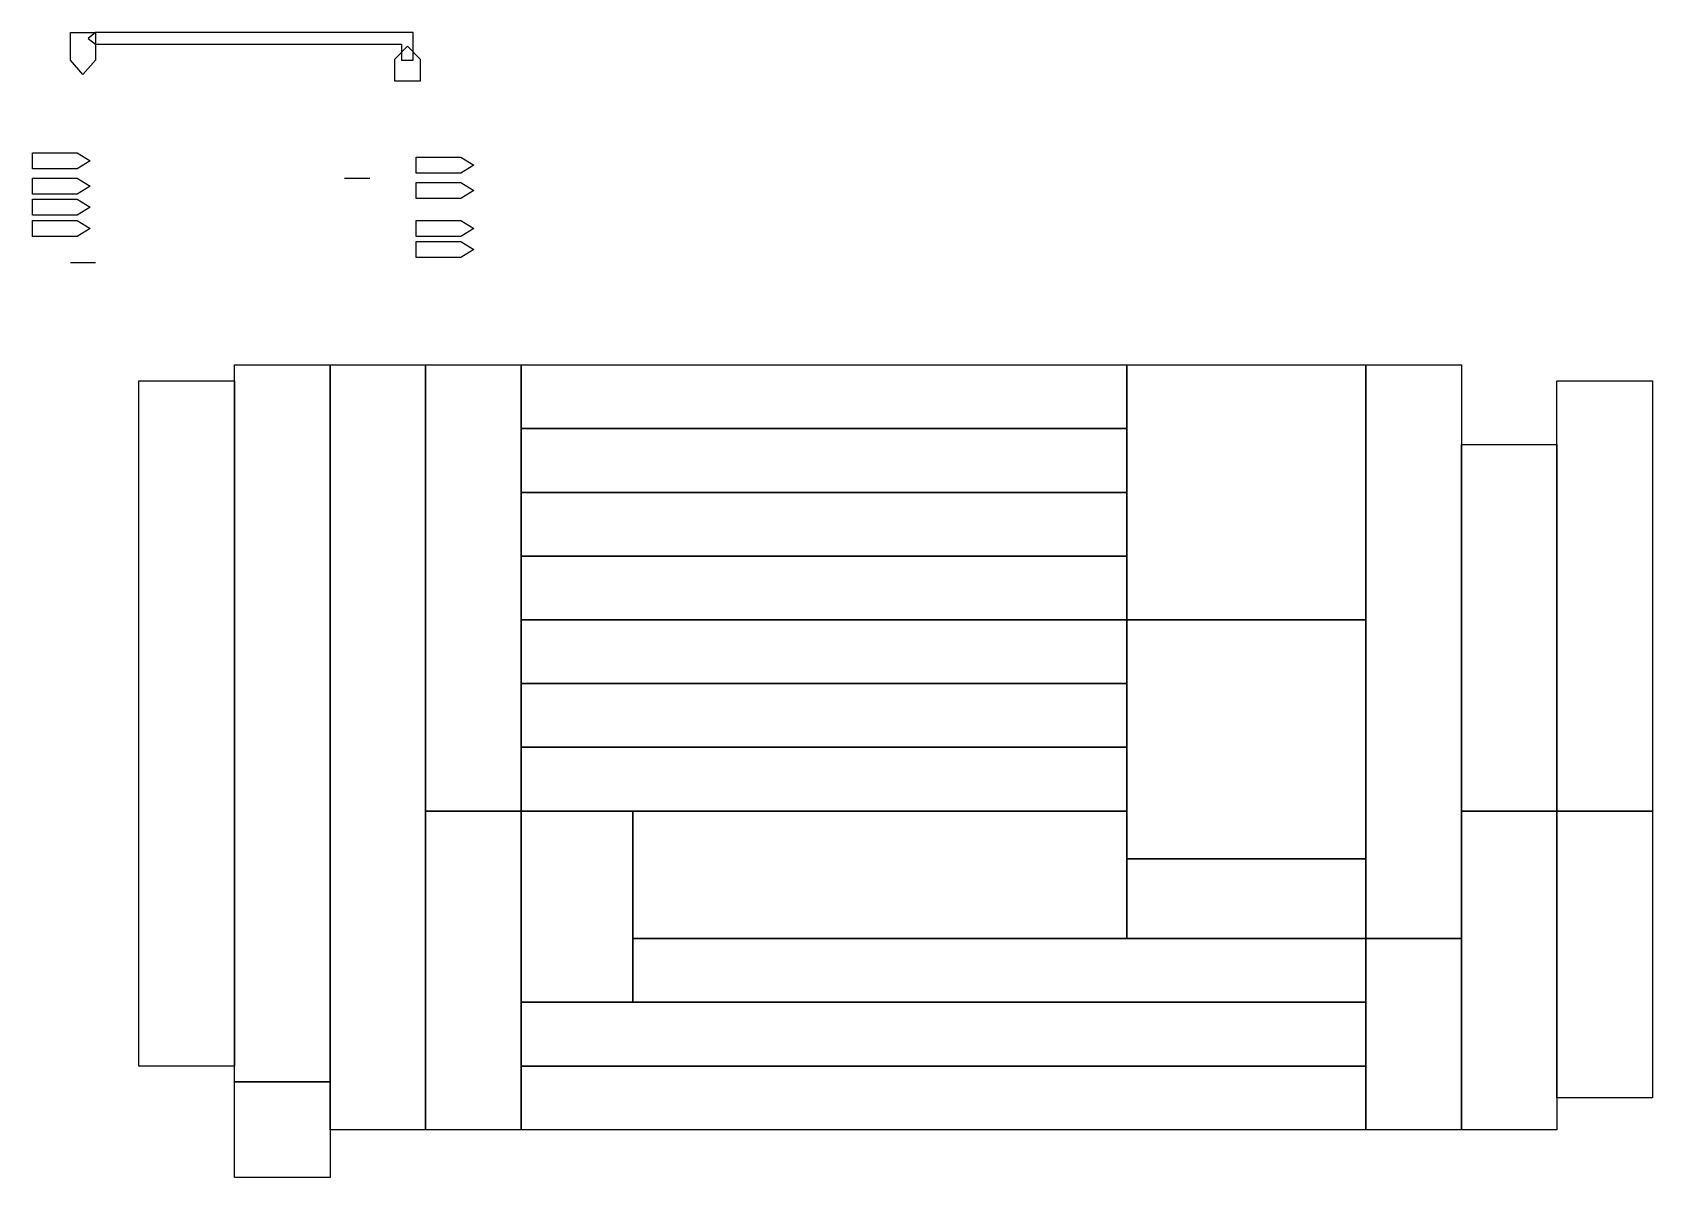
# Model space of a CAD drawing. Extents: x 13 to 1030, y -560 to 159.
import ezdxf

# ---------------------------------------------------------------- set-up
doc = ezdxf.new("R2010")
doc.units = 0
doc.layers.add('Layer_1', color=7, linetype='CONTINUOUS')

msp = doc.modelspace()

# ---------------------------------------------------------------- linework, layer by layer
at = {"layer": 'Layer_1', "color": 1}
for points in [[(52.916663, 158.624357), (52.916663, 141.208336), (44.979623, 132.297877), (37.041664, 141.208336), (37.041664, 158.624351)], [(52.916663, 158.624357), (48.293691, 154.888668), (52.916663, 151.153494), (244.79026, 151.153494), (244.79026, 141.153588), (252.26112, 141.153588), (252.26112, 151.153494), (252.26112, 158.624357), (244.79026, 158.624357)], [(240.77084, 127.979163), (240.77084, 141.931897), (248.70789, 150.064917), (256.64584, 141.931897), (256.64584, 127.979171)], [(13.229167, 83), (41.274364, 83), (49.498916, 77.97321), (41.274364, 72.94584), (13.229167, 72.94584)], [(254, 80.35418), (282.0452, 80.35418), (290.26975, 75.32739), (282.0452, 70.30002), (254, 70.30002)], [(13.229167, 67.125), (41.274364, 67.125), (49.498916, 62.09821), (41.274364, 57.07084), (13.229167, 57.07084)], [(254, 64.47916), (282.0452, 64.47916), (290.26975, 59.45237), (282.0452, 54.425), (254, 54.425)], [(13.229167, 53.89583), (41.274364, 53.89583), (49.498916, 48.86904), (41.274364, 43.84167), (13.229167, 43.84167)], [(13.229167, 40.66667), (41.274364, 40.66667), (49.498916, 35.63988), (41.274364, 30.61251), (13.229167, 30.61251)], [(254, 40.66661), (282.0452, 40.66661), (290.26975, 35.63982), (282.0452, 30.61245), (254, 30.61245)], [(254, 27.43745), (282.0452, 27.43745), (290.26975, 22.41066), (282.0452, 17.38329), (254, 17.38329)], [(140.000005, -49.99999), (200.000005, -49.99999), (200.000005, -500.000028), (140.000005, -500.000028)], [(199.99999, -49.99999), (259.99999, -49.99999), (259.99999, -530.000028), (199.99999, -530.000028)], [(259.99999, -49.99999), (319.99999, -49.99999), (319.99999, -330), (259.99999, -330)], [(320.00002, -49.99999), (700.000033, -49.99999), (700.000033, -89.999989), (320.00002, -89.999989)], [(699.999987, -49.99999), (849.999987, -49.99999), (849.999987, -209.999985), (699.999987, -209.999985)], [(849.999987, -49.99999), (909.999987, -49.99999), (909.999987, -409.99996), (849.999987, -409.99996)], [(320.00002, -90), (700.000033, -90), (700.000033, -129.999999), (320.00002, -129.999999)], [(910.000025, -100.00001), (970.000025, -100.00001), (970.000025, -330.000057), (910.000025, -330.000057)], [(320.00002, -130.00001), (700.000033, -130.00001), (700.000033, -170.000009), (320.00002, -170.000009)], [(320.00002, -170.000013), (699.999995, -170.000013), (699.999995, -210.000011), (320.00002, -210.000011)], [(320.00002, -209.999962), (700.000033, -209.999962), (700.000033, -249.999961), (320.00002, -249.999961)], [(699.999987, -210.000038), (849.999987, -210.000038), (849.999987, -360.000023), (699.999987, -360.000023)], [(320.00002, -250.000025), (700.000033, -250.000025), (700.000033, -290.000024), (320.00002, -290.000024)], [(320.00002, -290.000013), (700.000033, -290.000013), (700.000033, -330.000011), (320.00002, -330.000011)], [(259.99999, -330), (319.99999, -330), (319.99999, -529.99999), (259.99999, -529.99999)], [(319.99999, -330), (389.999992, -330), (389.999992, -450), (319.99999, -450)], [(390, -330), (700.00004, -330), (700.00004, -409.99999), (390, -409.99999)], [(909.999987, -330), (969.999987, -330), (969.999987, -529.99999), (909.999987, -529.99999)], [(699.999987, -360), (849.999987, -360), (849.999987, -409.999979), (699.999987, -409.999979)], [(390.000038, -409.999975), (850.000063, -409.999975), (850.000063, -449.999974), (390.000038, -449.999974)], [(849.999987, -410.000013), (909.999987, -410.000013), (909.999987, -530.000013), (849.999987, -530.000013)], [(320.00002, -450), (850.000033, -450), (850.000033, -489.999999), (320.00002, -489.999999)], [(320.00002, -489.999987), (850.000033, -489.999987), (850.000033, -529.999986), (320.00002, -529.999986)], [(140.000005, -500.000013), (200.000005, -500.000013), (200.000005, -559.999994), (140.000005, -559.999994)]]:
    msp.add_lwpolyline(points, close=True, dxfattribs=at)
at = {"layer": 'Layer_1', "color": 7}
for points in [[(52.916667, 158.624357), (48.293695, 154.888668), (52.916667, 151.153494), (244.79026, 151.153494), (244.79026, 141.153587), (252.26112, 141.153587), (252.26112, 151.153493), (252.26112, 158.624356), (244.79026, 158.624356)], [(79.999997, -60), (139.999997, -60), (139.999997, -490.000025), (79.999997, -490.000025)], [(970.000025, -60), (1030.000025, -60), (1030.000025, -330), (970.000025, -330)], [(970.000025, -330), (1030.000033, -330), (1030.000033, -509.999985), (970.000025, -509.999985)]]:
    msp.add_lwpolyline(points, close=True, dxfattribs=at)
at = {"layer": 'Layer_1', "color": 1}
for points, knots in [([(209.0209, 67.125), (212.35269, 67.125), (216.664418, 67.125), (221.956084, 67.125), (223.915961, 67.125), (224.8959, 67.125)], [0, 0, 0, 0, 9.99537, 12.935184, 15.875, 15.875, 15.875, 15.875]), ([(37.041667, 14.20833), (40.373457, 14.20833), (44.685186, 14.20833), (49.976852, 14.20833), (51.936729, 14.20833), (52.916667, 14.20833)], [0, 0, 0, 0, 9.995371, 12.935185, 15.875, 15.875, 15.875, 15.875])]:
    msp.add_open_spline(points, degree=3, knots=knots, dxfattribs=at)

doc.saveas('drawing.dxf')
